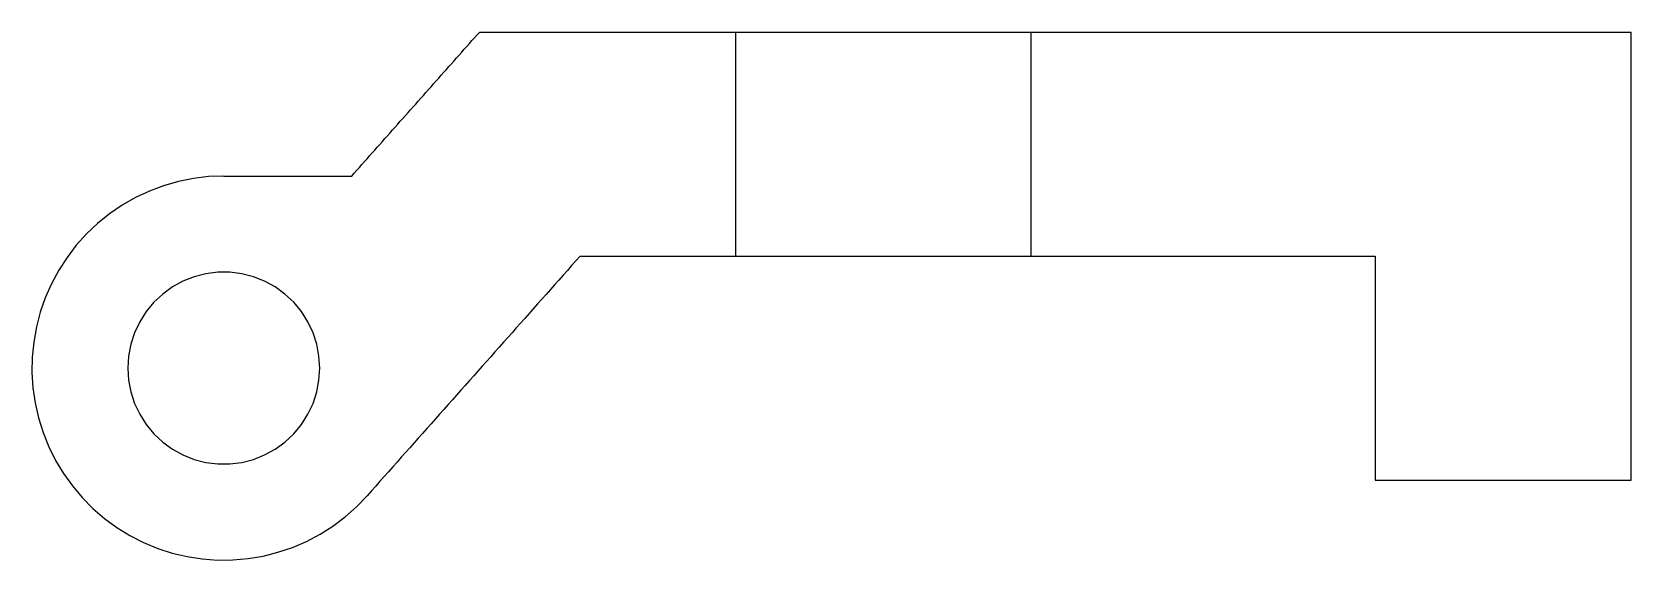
# Model space of a CAD drawing. Header units: metres. Extents: x -50 to 0, y -16.5 to 0.
import ezdxf

# ---------------------------------------------------------------- set-up
doc = ezdxf.new("R2010")
doc.units = ezdxf.units.M

msp = doc.modelspace()

# ---------------------------------------------------------------- linework, layer by layer
for points in [[(-36, 0), (-35.84, 0), (-35.68, 0), (-35.52, 0), (-35.36, 0), (-35.2, 0), (-35.04, 0), (-34.88, 0), (-34.72, 0), (-34.56, 0), (-34.4, 0), (-34.24, 0), (-34.08, 0), (-33.92, 0), (-33.76, 0), (-33.6, 0), (-33.44, 0), (-33.28, 0), (-33.12, 0), (-32.96, 0), (-32.8, 0), (-32.64, 0), (-32.48, 0), (-32.32, 0), (-32.16, 0), (-32, 0), (-31.84, 0), (-31.68, 0), (-31.52, 0), (-31.36, 0), (-31.2, 0), (-31.04, 0), (-30.88, 0), (-30.72, 0), (-30.56, 0), (-30.4, 0), (-30.24, 0), (-30.08, 0), (-29.92, 0), (-29.76, 0), (-29.6, 0), (-29.44, 0), (-29.28, 0), (-29.12, 0), (-28.96, 0), (-28.8, 0), (-28.64, 0), (-28.48, 0), (-28.32, 0), (-28.16, 0), (-28, 0)], [(-28, 0), (-28, -0.14), (-28, -0.28), (-28, -0.42), (-28, -0.56), (-28, -0.7), (-28, -0.84), (-28, -0.98), (-28, -1.12), (-28, -1.26), (-28, -1.4), (-28, -1.54), (-28, -1.68), (-28, -1.82), (-28, -1.96), (-28, -2.1), (-28, -2.24), (-28, -2.38), (-28, -2.52), (-28, -2.66), (-28, -2.8), (-28, -2.94), (-28, -3.08), (-28, -3.22), (-28, -3.36), (-28, -3.5), (-28, -3.64), (-28, -3.78), (-28, -3.92), (-28, -4.06), (-28, -4.2), (-28, -4.34), (-28, -4.48), (-28, -4.62), (-28, -4.76), (-28, -4.9), (-28, -5.04), (-28, -5.18), (-28, -5.32), (-28, -5.46), (-28, -5.6), (-28, -5.74), (-28, -5.88), (-28, -6.02), (-28, -6.16), (-28, -6.3), (-28, -6.44), (-28, -6.58), (-28, -6.72), (-28, -6.86), (-28, -7)], [(-28, 0), (-27.815, 0), (-27.63, 0), (-27.446, 0), (-27.261, 0), (-27.076, 0), (-26.891, 0), (-26.707, 0), (-26.522, 0), (-26.337, 0), (-26.152, 0), (-25.968, 0), (-25.783, 0), (-25.598, 0), (-25.413, 0), (-25.229, 0), (-25.044, 0), (-24.859, 0), (-24.674, 0), (-24.49, 0), (-24.305, 0), (-24.12, 0), (-23.935, 0), (-23.751, 0), (-23.566, 0), (-23.381, 0), (-23.196, 0), (-23.012, 0), (-22.827, 0), (-22.642, 0), (-22.457, 0), (-22.273, 0), (-22.088, 0), (-21.903, 0), (-21.718, 0), (-21.534, 0), (-21.349, 0), (-21.164, 0), (-20.979, 0), (-20.795, 0), (-20.61, 0), (-20.425, 0), (-20.24, 0), (-20.056, 0), (-19.871, 0), (-19.686, 0), (-19.501, 0), (-19.317, 0), (-19.132, 0), (-18.947, 0), (-18.762, 0)], [(-18.762, 0), (-18.387, 0), (-18.012, 0), (-17.637, 0), (-17.261, 0), (-16.886, 0), (-16.511, 0), (-16.136, 0), (-15.76, 0), (-15.385, 0), (-15.01, 0), (-14.635, 0), (-14.259, 0), (-13.884, 0), (-13.509, 0), (-13.134, 0), (-12.758, 0), (-12.383, 0), (-12.008, 0), (-11.633, 0), (-11.257, 0), (-10.882, 0), (-10.507, 0), (-10.132, 0), (-9.756, 0), (-9.381, 0), (-9.006, 0), (-8.631, 0), (-8.255, 0), (-7.88, 0), (-7.505, 0), (-7.13, 0), (-6.754, 0), (-6.379, 0), (-6.004, 0), (-5.629, 0), (-5.253, 0), (-4.878, 0), (-4.503, 0), (-4.128, 0), (-3.752, 0), (-3.377, 0), (-3.002, 0), (-2.627, 0), (-2.251, 0), (-1.876, 0), (-1.501, 0), (-1.126, 0), (-0.75, 0), (-0.375, 0), (0, 0)], [(-18.762, 0), (-18.762, -0.14), (-18.762, -0.28), (-18.762, -0.42), (-18.762, -0.56), (-18.762, -0.7), (-18.762, -0.84), (-18.762, -0.98), (-18.762, -1.12), (-18.762, -1.26), (-18.762, -1.4), (-18.762, -1.54), (-18.762, -1.68), (-18.762, -1.82), (-18.762, -1.96), (-18.762, -2.1), (-18.762, -2.24), (-18.762, -2.38), (-18.762, -2.52), (-18.762, -2.66), (-18.762, -2.8), (-18.762, -2.94), (-18.762, -3.08), (-18.762, -3.22), (-18.762, -3.36), (-18.762, -3.5), (-18.762, -3.64), (-18.762, -3.78), (-18.762, -3.92), (-18.762, -4.06), (-18.762, -4.2), (-18.762, -4.34), (-18.762, -4.48), (-18.762, -4.62), (-18.762, -4.76), (-18.762, -4.9), (-18.762, -5.04), (-18.762, -5.18), (-18.762, -5.32), (-18.762, -5.46), (-18.762, -5.6), (-18.762, -5.74), (-18.762, -5.88), (-18.762, -6.02), (-18.762, -6.16), (-18.762, -6.3), (-18.762, -6.44), (-18.762, -6.58), (-18.762, -6.72), (-18.762, -6.86), (-18.762, -7)], [(0, -14), (0, -13.72), (0, -13.44), (0, -13.16), (0, -12.88), (0, -12.6), (0, -12.32), (0, -12.04), (0, -11.76), (0, -11.48), (0, -11.2), (0, -10.92), (0, -10.64), (0, -10.36), (0, -10.08), (0, -9.8), (0, -9.52), (0, -9.24), (0, -8.96), (0, -8.68), (0, -8.4), (0, -8.12), (0, -7.84), (0, -7.56), (0, -7.28), (0, -7), (0, -6.72), (0, -6.44), (0, -6.16), (0, -5.88), (0, -5.6), (0, -5.32), (0, -5.04), (0, -4.76), (0, -4.48), (0, -4.2), (0, -3.92), (0, -3.64), (0, -3.36), (0, -3.08), (0, -2.8), (0, -2.52), (0, -2.24), (0, -1.96), (0, -1.68), (0, -1.4), (0, -1.12), (0, -0.84), (0, -0.56), (0, -0.28), (0, 0)], [(-40.002, -4.5), (-39.922, -4.41), (-39.842, -4.32), (-39.762, -4.23), (-39.682, -4.14), (-39.602, -4.05), (-39.522, -3.96), (-39.442, -3.87), (-39.362, -3.78), (-39.282, -3.69), (-39.202, -3.6), (-39.122, -3.51), (-39.042, -3.42), (-38.962, -3.33), (-38.882, -3.24), (-38.801, -3.15), (-38.721, -3.06), (-38.641, -2.97), (-38.561, -2.88), (-38.481, -2.79), (-38.401, -2.7), (-38.321, -2.61), (-38.241, -2.52), (-38.161, -2.43), (-38.081, -2.34), (-38.001, -2.25), (-37.921, -2.16), (-37.841, -2.07), (-37.761, -1.98), (-37.681, -1.89), (-37.601, -1.8), (-37.521, -1.71), (-37.441, -1.62), (-37.361, -1.53), (-37.281, -1.44), (-37.201, -1.35), (-37.121, -1.26), (-37.041, -1.17), (-36.961, -1.08), (-36.88, -0.99), (-36.8, -0.9), (-36.72, -0.81), (-36.64, -0.72), (-36.56, -0.63), (-36.48, -0.54), (-36.4, -0.45), (-36.32, -0.36), (-36.24, -0.27), (-36.16, -0.18), (-36.08, -0.09), (-36, 0)], [(-44, -4.5), (-44.478, -4.519), (-44.952, -4.576), (-45.421, -4.671), (-45.881, -4.802), (-46.328, -4.97), (-46.761, -5.173), (-47.177, -5.41), (-47.572, -5.679), (-47.945, -5.979), (-48.292, -6.307), (-48.612, -6.662), (-48.903, -7.042), (-49.163, -7.443), (-49.39, -7.864), (-49.583, -8.302), (-49.74, -8.753), (-49.861, -9.216), (-49.945, -9.686), (-49.99, -10.162), (-49.998, -10.64), (-49.968, -11.118), (-49.9, -11.591), (-49.794, -12.057), (-49.652, -12.514), (-49.474, -12.957), (-49.261, -13.385), (-49.014, -13.795), (-48.736, -14.184), (-48.428, -14.549), (-48.091, -14.889), (-47.729, -15.201), (-47.343, -15.483), (-46.935, -15.733), (-46.509, -15.95), (-46.067, -16.133), (-45.612, -16.279), (-45.147, -16.389), (-44.674, -16.462), (-44.197, -16.497), (-43.719, -16.493), (-43.243, -16.452), (-42.771, -16.373), (-42.308, -16.256), (-41.855, -16.103), (-41.415, -15.915), (-40.992, -15.692), (-40.589, -15.436), (-40.206, -15.149), (-39.848, -14.832), (-39.517, -14.487)], [(-44, -4.5), (-43.92, -4.5), (-43.84, -4.5), (-43.76, -4.5), (-43.68, -4.5), (-43.6, -4.5), (-43.52, -4.5), (-43.44, -4.5), (-43.36, -4.5), (-43.28, -4.5), (-43.2, -4.5), (-43.12, -4.5), (-43.041, -4.5), (-42.961, -4.5), (-42.881, -4.5), (-42.801, -4.5), (-42.721, -4.5), (-42.641, -4.5), (-42.561, -4.5), (-42.481, -4.5), (-42.401, -4.5), (-42.321, -4.5), (-42.241, -4.5), (-42.161, -4.5), (-42.081, -4.5), (-42.001, -4.5), (-41.921, -4.5), (-41.841, -4.5), (-41.761, -4.5), (-41.681, -4.5), (-41.601, -4.5), (-41.521, -4.5), (-41.441, -4.5), (-41.361, -4.5), (-41.281, -4.5), (-41.201, -4.5), (-41.122, -4.5), (-41.042, -4.5), (-40.962, -4.5), (-40.882, -4.5), (-40.802, -4.5), (-40.722, -4.5), (-40.642, -4.5), (-40.562, -4.5), (-40.482, -4.5), (-40.402, -4.5), (-40.322, -4.5), (-40.242, -4.5), (-40.162, -4.5), (-40.082, -4.5), (-40.002, -4.5)], [(-32.858, -7), (-32.991, -7.15), (-33.124, -7.299), (-33.257, -7.449), (-33.39, -7.599), (-33.524, -7.749), (-33.657, -7.898), (-33.79, -8.048), (-33.923, -8.198), (-34.056, -8.348), (-34.189, -8.497), (-34.323, -8.647), (-34.456, -8.797), (-34.589, -8.947), (-34.722, -9.096), (-34.855, -9.246), (-34.989, -9.396), (-35.122, -9.546), (-35.255, -9.695), (-35.388, -9.845), (-35.521, -9.995), (-35.654, -10.145), (-35.788, -10.294), (-35.921, -10.444), (-36.054, -10.594), (-36.187, -10.744), (-36.32, -10.893), (-36.453, -11.043), (-36.587, -11.193), (-36.72, -11.343), (-36.853, -11.492), (-36.986, -11.642), (-37.119, -11.792), (-37.253, -11.942), (-37.386, -12.091), (-37.519, -12.241), (-37.652, -12.391), (-37.785, -12.541), (-37.918, -12.69), (-38.052, -12.84), (-38.185, -12.99), (-38.318, -13.14), (-38.451, -13.289), (-38.584, -13.439), (-38.718, -13.589), (-38.851, -13.739), (-38.984, -13.888), (-39.117, -14.038), (-39.25, -14.188), (-39.383, -14.338), (-39.517, -14.487)], [(-32.858, -7), (-32.76, -7), (-32.663, -7), (-32.566, -7), (-32.469, -7), (-32.372, -7), (-32.275, -7), (-32.178, -7), (-32.08, -7), (-31.983, -7), (-31.886, -7), (-31.789, -7), (-31.692, -7), (-31.595, -7), (-31.498, -7), (-31.4, -7), (-31.303, -7), (-31.206, -7), (-31.109, -7), (-31.012, -7), (-30.915, -7), (-30.817, -7), (-30.72, -7), (-30.623, -7), (-30.526, -7), (-30.429, -7), (-30.332, -7), (-30.235, -7), (-30.137, -7), (-30.04, -7), (-29.943, -7), (-29.846, -7), (-29.749, -7), (-29.652, -7), (-29.554, -7), (-29.457, -7), (-29.36, -7), (-29.263, -7), (-29.166, -7), (-29.069, -7), (-28.972, -7), (-28.874, -7), (-28.777, -7), (-28.68, -7), (-28.583, -7), (-28.486, -7), (-28.389, -7), (-28.291, -7), (-28.194, -7), (-28.097, -7), (-28, -7)], [(-28, -7), (-27.815, -7), (-27.63, -7), (-27.446, -7), (-27.261, -7), (-27.076, -7), (-26.891, -7), (-26.707, -7), (-26.522, -7), (-26.337, -7), (-26.152, -7), (-25.968, -7), (-25.783, -7), (-25.598, -7), (-25.413, -7), (-25.229, -7), (-25.044, -7), (-24.859, -7), (-24.674, -7), (-24.49, -7), (-24.305, -7), (-24.12, -7), (-23.935, -7), (-23.751, -7), (-23.566, -7), (-23.381, -7), (-23.196, -7), (-23.012, -7), (-22.827, -7), (-22.642, -7), (-22.457, -7), (-22.273, -7), (-22.088, -7), (-21.903, -7), (-21.718, -7), (-21.534, -7), (-21.349, -7), (-21.164, -7), (-20.979, -7), (-20.795, -7), (-20.61, -7), (-20.425, -7), (-20.24, -7), (-20.056, -7), (-19.871, -7), (-19.686, -7), (-19.501, -7), (-19.317, -7), (-19.132, -7), (-18.947, -7), (-18.762, -7)], [(-18.762, -7), (-18.547, -7), (-18.332, -7), (-18.117, -7), (-17.901, -7), (-17.686, -7), (-17.471, -7), (-17.256, -7), (-17.04, -7), (-16.825, -7), (-16.61, -7), (-16.395, -7), (-16.179, -7), (-15.964, -7), (-15.749, -7), (-15.534, -7), (-15.318, -7), (-15.103, -7), (-14.888, -7), (-14.673, -7), (-14.457, -7), (-14.242, -7), (-14.027, -7), (-13.812, -7), (-13.596, -7), (-13.381, -7), (-13.166, -7), (-12.951, -7), (-12.735, -7), (-12.52, -7), (-12.305, -7), (-12.09, -7), (-11.874, -7), (-11.659, -7), (-11.444, -7), (-11.229, -7), (-11.013, -7), (-10.798, -7), (-10.583, -7), (-10.368, -7), (-10.152, -7), (-9.937, -7), (-9.722, -7), (-9.507, -7), (-9.291, -7), (-9.076, -7), (-8.861, -7), (-8.646, -7), (-8.43, -7), (-8.215, -7), (-8, -7)], [(-15.5, -7), (-15.35, -7), (-15.2, -7), (-15.05, -7), (-14.9, -7), (-14.75, -7), (-14.6, -7), (-14.45, -7), (-14.3, -7), (-14.15, -7), (-14, -7), (-13.85, -7), (-13.7, -7), (-13.55, -7), (-13.4, -7), (-13.25, -7), (-13.1, -7), (-12.95, -7), (-12.8, -7), (-12.65, -7), (-12.5, -7), (-12.35, -7), (-12.2, -7), (-12.05, -7), (-11.9, -7), (-11.75, -7), (-11.6, -7), (-11.45, -7), (-11.3, -7), (-11.15, -7), (-11, -7), (-10.85, -7), (-10.7, -7), (-10.55, -7), (-10.4, -7), (-10.25, -7), (-10.1, -7), (-9.95, -7), (-9.8, -7), (-9.65, -7), (-9.5, -7), (-9.35, -7), (-9.2, -7), (-9.05, -7), (-8.9, -7), (-8.75, -7), (-8.6, -7), (-8.45, -7), (-8.3, -7), (-8.15, -7), (-8, -7)], [(-8, -7), (-8, -7.14), (-8, -7.28), (-8, -7.42), (-8, -7.56), (-8, -7.7), (-8, -7.84), (-8, -7.98), (-8, -8.12), (-8, -8.26), (-8, -8.4), (-8, -8.54), (-8, -8.68), (-8, -8.82), (-8, -8.96), (-8, -9.1), (-8, -9.24), (-8, -9.38), (-8, -9.52), (-8, -9.66), (-8, -9.8), (-8, -9.94), (-8, -10.08), (-8, -10.22), (-8, -10.36), (-8, -10.5), (-8, -10.64), (-8, -10.78), (-8, -10.92), (-8, -11.06), (-8, -11.2), (-8, -11.34), (-8, -11.48), (-8, -11.62), (-8, -11.76), (-8, -11.9), (-8, -12.04), (-8, -12.18), (-8, -12.32), (-8, -12.46), (-8, -12.6), (-8, -12.74), (-8, -12.88), (-8, -13.02), (-8, -13.16), (-8, -13.3), (-8, -13.44), (-8, -13.58), (-8, -13.72), (-8, -13.86), (-8, -14)], [(-41, -10.5), (-41.024, -10.124), (-41.094, -9.754), (-41.211, -9.396), (-41.371, -9.055), (-41.573, -8.737), (-41.813, -8.446), (-42.088, -8.188), (-42.393, -7.967), (-42.723, -7.786), (-43.073, -7.647), (-43.438, -7.553), (-43.812, -7.506), (-44.188, -7.506), (-44.562, -7.553), (-44.927, -7.647), (-45.277, -7.786), (-45.607, -7.967), (-45.912, -8.188), (-46.187, -8.446), (-46.427, -8.737), (-46.629, -9.055), (-46.789, -9.396), (-46.906, -9.754), (-46.976, -10.124), (-47, -10.5), (-46.976, -10.876), (-46.906, -11.246), (-46.789, -11.604), (-46.629, -11.945), (-46.427, -12.263), (-46.187, -12.554), (-45.912, -12.812), (-45.607, -13.033), (-45.277, -13.214), (-44.927, -13.353), (-44.562, -13.447), (-44.188, -13.494), (-43.812, -13.494), (-43.438, -13.447), (-43.073, -13.353), (-42.723, -13.214), (-42.393, -13.033), (-42.088, -12.812), (-41.813, -12.554), (-41.573, -12.263), (-41.371, -11.945), (-41.211, -11.604), (-41.094, -11.246), (-41.024, -10.876), (-41, -10.5)], [(-8, -14), (-7.84, -14), (-7.68, -14), (-7.52, -14), (-7.36, -14), (-7.2, -14), (-7.04, -14), (-6.88, -14), (-6.72, -14), (-6.56, -14), (-6.4, -14), (-6.24, -14), (-6.08, -14), (-5.92, -14), (-5.76, -14), (-5.6, -14), (-5.44, -14), (-5.28, -14), (-5.12, -14), (-4.96, -14), (-4.8, -14), (-4.64, -14), (-4.48, -14), (-4.32, -14), (-4.16, -14), (-4, -14), (-3.84, -14), (-3.68, -14), (-3.52, -14), (-3.36, -14), (-3.2, -14), (-3.04, -14), (-2.88, -14), (-2.72, -14), (-2.56, -14), (-2.4, -14), (-2.24, -14), (-2.08, -14), (-1.92, -14), (-1.76, -14), (-1.6, -14), (-1.44, -14), (-1.28, -14), (-1.12, -14), (-0.96, -14), (-0.8, -14), (-0.64, -14), (-0.48, -14), (-0.32, -14), (-0.16, -14), (0, -14)]]:
    msp.add_lwpolyline(points)

doc.saveas('drawing.dxf')
